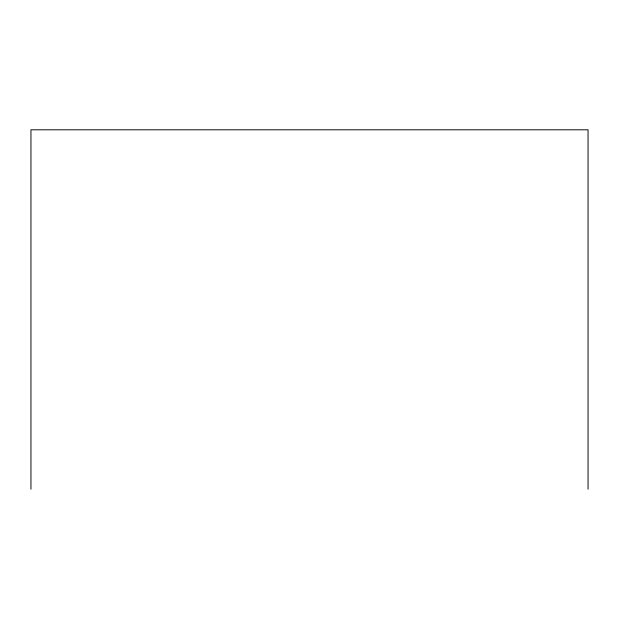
<?xml version="1.0" encoding="UTF-8"?>
<svg xmlns="http://www.w3.org/2000/svg" width="619" height="619" viewBox="0 0 619 619"><rect width="100%" height="100%" fill="white"/><g stroke="black" fill="none" stroke-linecap="round" stroke-linejoin="round"><path stroke-width="0.93" d="M588.05 489.196L588.05 129.804L30.95 129.804L30.95 489.196"/></g></svg>
